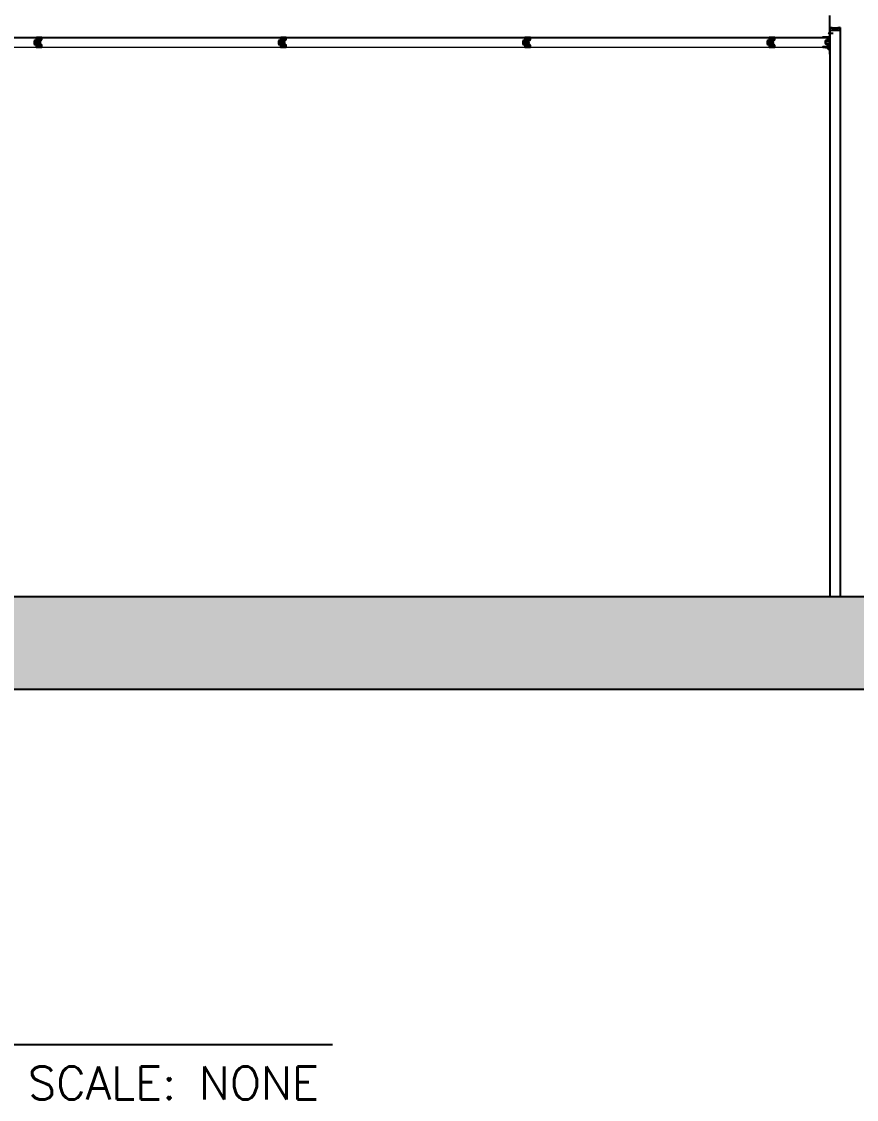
# Model space of a CAD drawing. Header units: millimetres. Extents: x 761574 to 813627, y -447408 to -384263.
# Drawn here: x 809126.6 to 809305.2, y -385409.7 to -385179.2 of the extents above; entities that cross this region are included whole.
import ezdxf
from ezdxf.enums import TextEntityAlignment as Align

# ---------------------------------------------------------------- set-up
doc = ezdxf.new("R2010")
doc.units = ezdxf.units.MM
doc.header["$LTSCALE"] = 500
doc.linetypes.add('CENTER', pattern=[2, 1.25, -0.25, 0.25, -0.25])
doc.layers.add('(크린)벽체 50T PANNEL', color=4, linetype='Continuous', lineweight=20)
for name, color, linetype in [('1', 1, 'CENTER'), ('3', 3, 'Continuous'), ('CAP', 3, 'Continuous'), ('CAUL', 7, 'Continuous'), ('FORM', 7, 'Continuous'), ('ik_Line', 30, 'Continuous'), ('PANEL', 7, 'Continuous'), ('크린판넬', 4, 'Continuous')]:
    doc.layers.add(name, color=color, linetype=linetype)
doc.styles.add('SIM', font='simplex')

# ---------------------------------------------------------------- blocks, each defined once
blk = doc.blocks.new('*X11')
at = {"color": 0}
for p, q in [((626.6, 241.2), (627.1, 241.7)), ((631.3, 236.7), (626.6, 241.4)), ((626.6, 239.5), (628.2, 241)), ((626.6, 237.7), (629.6, 240.7)), ((626.6, 235.9), (631.3, 240.6)), ((629.6, 236.6), (626.6, 239.6)), ((628.1, 236.3), (626.6, 237.8)), ((627.1, 235.6), (626.6, 236)), ((629, 236.5), (633.9, 241.4)), ((633.9, 235.9), (629, 240.8)), ((634.6, 236.9), (630.9, 240.6)), ((630.9, 236.7), (634.6, 240.4)), ((634.6, 238.7), (632.5, 240.8)), ((632.5, 236.5), (634.6, 238.6)), ((634.6, 240.4), (633.7, 241.3)), ((633.7, 236), (634.6, 236.9)), ((634.4, 242), (634.6, 242.2)), ((634.6, 235.1), (634.5, 235.3)), ((634.6, 242.2), (634.6, 242.2)), ((634.6, 235.1), (634.6, 235.1))]:
    blk.add_line(p, q, dxfattribs=at)

msp = doc.modelspace()

# ---------------------------------------------------------------- hatches: boundary and pattern name
h = msp.add_hatch(color=254)
edge = h.paths.add_edge_path()
edge.add_line((809130.43, -385182.63), (809130.34, -385182.63))
edge.add_line((809130.34, -385182.63), (809130.34, -385182.77))
edge.add_line((809130.34, -385182.77), (809130.3, -385182.77))
edge.add_line((809130.3, -385182.77), (809130.28, -385182.77))
edge.add_line((809130.28, -385182.77), (809130.28, -385182.71))
edge.add_line((809130.28, -385182.71), (809130.28, -385182.63))
edge.add_line((809130.28, -385182.63), (809130.13, -385182.63))
edge.add_arc((809130.39, -385182.91), 0.381, 48.3618, 131.6382, ccw=False)
edge.add_line((809130.64, -385182.63), (809130.49, -385182.63))
edge.add_line((809130.49, -385182.63), (809130.49, -385182.71))
edge.add_line((809130.49, -385182.71), (809130.49, -385182.77))
edge.add_line((809130.49, -385182.77), (809130.47, -385182.77))
edge.add_line((809130.47, -385182.77), (809130.43, -385182.77))
edge.add_line((809130.43, -385182.77), (809130.43, -385182.63))
h = msp.add_hatch(color=254)
edge = h.paths.add_edge_path()
edge.add_line((809182.66, -385182.63), (809182.58, -385182.63))
edge.add_line((809182.58, -385182.63), (809182.58, -385182.77))
edge.add_line((809182.58, -385182.77), (809182.54, -385182.77))
edge.add_line((809182.54, -385182.77), (809182.52, -385182.77))
edge.add_line((809182.52, -385182.77), (809182.52, -385182.71))
edge.add_line((809182.52, -385182.71), (809182.52, -385182.63))
edge.add_line((809182.52, -385182.63), (809182.37, -385182.63))
edge.add_arc((809182.63, -385182.91), 0.381, 48.3618, 131.6382, ccw=False)
edge.add_line((809182.88, -385182.63), (809182.73, -385182.63))
edge.add_line((809182.73, -385182.63), (809182.73, -385182.71))
edge.add_line((809182.73, -385182.71), (809182.73, -385182.77))
edge.add_line((809182.73, -385182.77), (809182.71, -385182.77))
edge.add_line((809182.71, -385182.77), (809182.66, -385182.77))
edge.add_line((809182.66, -385182.77), (809182.66, -385182.63))
h = msp.add_hatch(color=254)
edge = h.paths.add_edge_path()
edge.add_line((809234.9, -385182.63), (809234.82, -385182.63))
edge.add_line((809234.82, -385182.63), (809234.82, -385182.77))
edge.add_line((809234.82, -385182.77), (809234.78, -385182.77))
edge.add_line((809234.78, -385182.77), (809234.76, -385182.77))
edge.add_line((809234.76, -385182.77), (809234.76, -385182.71))
edge.add_line((809234.76, -385182.71), (809234.76, -385182.63))
edge.add_line((809234.76, -385182.63), (809234.61, -385182.63))
edge.add_arc((809234.87, -385182.91), 0.381, 48.3618, 131.6382, ccw=False)
edge.add_line((809235.12, -385182.63), (809234.97, -385182.63))
edge.add_line((809234.97, -385182.63), (809234.97, -385182.71))
edge.add_line((809234.97, -385182.71), (809234.97, -385182.77))
edge.add_line((809234.97, -385182.77), (809234.95, -385182.77))
edge.add_line((809234.95, -385182.77), (809234.9, -385182.77))
edge.add_line((809234.9, -385182.77), (809234.9, -385182.63))
h = msp.add_hatch(color=254)
edge = h.paths.add_edge_path()
edge.add_line((809287.14, -385182.63), (809287.06, -385182.63))
edge.add_line((809287.06, -385182.63), (809287.06, -385182.77))
edge.add_line((809287.06, -385182.77), (809287.02, -385182.77))
edge.add_line((809287.02, -385182.77), (809287, -385182.77))
edge.add_line((809287, -385182.77), (809287, -385182.71))
edge.add_line((809287, -385182.71), (809287, -385182.63))
edge.add_line((809287, -385182.63), (809286.85, -385182.63))
edge.add_arc((809287.11, -385182.91), 0.381, 48.3618, 131.6382, ccw=False)
edge.add_line((809287.36, -385182.63), (809287.21, -385182.63))
edge.add_line((809287.21, -385182.63), (809287.21, -385182.71))
edge.add_line((809287.21, -385182.71), (809287.21, -385182.77))
edge.add_line((809287.21, -385182.77), (809287.19, -385182.77))
edge.add_line((809287.19, -385182.77), (809287.14, -385182.77))
edge.add_line((809287.14, -385182.77), (809287.14, -385182.63))
h = msp.add_hatch(color=253)
h.paths.add_polyline_path([(809298.91, -385182.6), (809298.91, -385183.31), (809298.53, -385183.31), (809298.53, -385183.96), (809298.91, -385183.96), (809298.91, -385184.67), (809299.23, -385184.67), (809299.23, -385183.91), (809298.58, -385183.91), (809298.58, -385183.36), (809299.23, -385183.36), (809299.23, -385182.6)])
h.paths.add_polyline_path([(809298.96, -385182.65), (809299.18, -385182.65), (809299.18, -385183.31), (809298.96, -385183.31)], flags=16)
h.paths.add_polyline_path([(809298.96, -385183.96), (809299.18, -385183.96), (809299.18, -385184.62), (809298.96, -385184.62)], flags=16)
at = {"layer": 'ik_Line'}
h = msp.add_hatch(dxfattribs=at)
h.set_pattern_fill('AR-CONC', color=8, scale=2.56, style=0)
h.set_pattern_definition([(50, (-2189542.116, 961534.237), (18.361860675, -1.606454656), [1.92, -21.12]), (355, (-2189542.116, 961534.237), (-3.55203414, 19.25611862), [1.536, -16.896]), (100.4514, (-2189540.586, 961534.103), (14.80984017, 17.64965228), [1.63174886, -17.94923807]), (46.1842, (-2189542.116, 961539.357), (27.32137084, -4.23728677), [2.88, -31.68]), (96.6356, (-2189539.84, 961539.004), (23.92736526, 24.9374175), [2.44762337, -26.9238528]), (351.1842, (-2189542.116, 961539.357), (23.9273458, 24.93743618), [2.304, -25.344]), (21, (-2189539.556, 961538.077), (15.280820534, -10.3070436), [1.92, -21.12]), (326, (-2189539.556, 961538.077), (6.2288725, 18.56384115), [1.536, -16.896]), (71.4514, (-2189538.282, 961537.218), (21.50969929, 8.25678072), [1.63174886, -17.94923807]), (37.5, (-2189542.116, 961534.237), (0.311292296, 8.522082658), [0, -16.6912, 0, -17.152, 0, -16.96]), (7.5, (-2189542.116, 961534.237), (6.734580159, 10.096939824), [0, -9.7792, 0, -16.3072, 0, -6.464]), (327.5, (-2189547.8246, 961534.237), (13.665854366, -0.577404716), [0, -6.4, 0, -19.968, 0, -26.496]), (317.5, (-2189550.385, 961534.237), (14.929565935, 2.562687548), [0, -8.32, 0, -13.2608, 0, -18.816])])
h.paths.add_polyline_path([(807476.17, -385302.17), (810643.84, -385302.17), (810643.84, -385321.98), (807476.17, -385321.98)])

# ---------------------------------------------------------------- linework, layer by layer
at = {"layer": '(크린)벽체 50T PANNEL', "ltscale": 0.1}
for p, q in [((809299.51, -385180.5), (809301.68, -385180.5)), ((809301.68, -385181.15), (809299.51, -385181.15)), ((808634.09, -385184.69), (809299.51, -385184.69))]:
    msp.add_line(p, q, dxfattribs=at)
at = {"color": 6, "linetype": 'Continuous'}
msp.add_line((809299.51, -385182.63), (809299.51, -385177.96), dxfattribs=at)
at = {"color": 4}
for p, q in [((809129.47, -385183.26), (809129.36, -385183.37)), ((809129.36, -385183.37), (809129.36, -385183.64)), ((809129.91, -385183.96), (809129.36, -385183.41)), ((809129.91, -385184.11), (809129.36, -385183.56)), ((809129.91, -385183.81), (809129.42, -385183.31)), ((809129.66, -385183.26), (809129.47, -385183.26)), ((809129.91, -385183.65), (809129.52, -385183.26)), ((809129.77, -385183.15), (809129.66, -385183.26)), ((809129.91, -385183.51), (809129.66, -385183.26)), ((809129.91, -385183.36), (809129.74, -385183.18)), ((809129.77, -385182.72), (809129.77, -385183.15)), ((809130.19, -385183.18), (809129.77, -385182.76)), ((809130.08, -385183.22), (809129.77, -385182.91)), ((809129.94, -385183.23), (809129.77, -385183.06)), ((809130.21, -385182.67), (809129.81, -385182.67)), ((809130.25, -385183.1), (809129.83, -385182.67)), ((809129.91, -385183.64), (809129.91, -385183.27)), ((809129.96, -385183.22), (809130.13, -385183.22)), ((809130.25, -385182.95), (809129.98, -385182.67)), ((809130.22, -385183.25), (809130.11, -385183.35)), ((809130.11, -385183.35), (809130.11, -385183.63)), ((809130.66, -385183.94), (809130.11, -385183.39)), ((809130.66, -385184.09), (809130.11, -385183.54)), ((809130.25, -385182.8), (809130.13, -385182.67)), ((809130.13, -385183.22), (809130.25, -385183.14)), ((809130.66, -385183.79), (809130.17, -385183.3)), ((809130.41, -385183.25), (809130.22, -385183.25)), ((809130.25, -385183.14), (809130.25, -385182.72)), ((809130.66, -385183.64), (809130.27, -385183.25)), ((809130.52, -385183.14), (809130.41, -385183.25)), ((809130.66, -385183.5), (809130.41, -385183.24)), ((809130.66, -385183.35), (809130.49, -385183.17)), ((809130.52, -385182.7), (809130.52, -385183.14)), ((809130.94, -385183.17), (809130.52, -385182.75)), ((809130.83, -385183.21), (809130.52, -385182.9)), ((809130.69, -385183.22), (809130.52, -385183.05)), ((809130.96, -385182.66), (809130.56, -385182.66)), ((809131, -385183.09), (809130.58, -385182.66)), ((809130.66, -385183.63), (809130.66, -385183.25)), ((809130.71, -385183.21), (809130.88, -385183.21)), ((809131, -385182.94), (809130.73, -385182.66)), ((809131, -385182.79), (809130.88, -385182.66)), ((809130.88, -385183.21), (809131, -385183.13)), ((809131, -385183.13), (809131, -385182.7)), ((809181.71, -385183.26), (809181.6, -385183.37)), ((809181.6, -385183.37), (809181.6, -385183.64)), ((809182.15, -385183.96), (809181.6, -385183.41)), ((809182.15, -385184.11), (809181.6, -385183.56)), ((809182.15, -385183.81), (809181.66, -385183.31)), ((809181.9, -385183.26), (809181.71, -385183.26)), ((809182.15, -385183.65), (809181.76, -385183.26)), ((809182.01, -385183.15), (809181.9, -385183.26)), ((809182.15, -385183.51), (809181.9, -385183.26)), ((809182.15, -385183.36), (809181.98, -385183.18)), ((809182.01, -385182.72), (809182.01, -385183.15)), ((809182.43, -385183.18), (809182.01, -385182.76)), ((809182.32, -385183.22), (809182.01, -385182.91)), ((809182.18, -385183.23), (809182.01, -385183.06)), ((809182.45, -385182.67), (809182.05, -385182.67)), ((809182.49, -385183.1), (809182.07, -385182.67)), ((809182.15, -385183.64), (809182.15, -385183.27)), ((809182.2, -385183.22), (809182.37, -385183.22)), ((809182.49, -385182.95), (809182.22, -385182.67)), ((809182.46, -385183.25), (809182.35, -385183.35)), ((809182.35, -385183.35), (809182.35, -385183.63)), ((809182.9, -385183.94), (809182.35, -385183.39)), ((809182.9, -385184.09), (809182.35, -385183.54)), ((809182.49, -385182.8), (809182.37, -385182.67)), ((809182.37, -385183.22), (809182.49, -385183.14)), ((809182.9, -385183.79), (809182.41, -385183.3)), ((809182.65, -385183.25), (809182.46, -385183.25)), ((809182.49, -385183.14), (809182.49, -385182.72)), ((809182.9, -385183.64), (809182.51, -385183.25)), ((809182.76, -385183.14), (809182.65, -385183.25)), ((809182.9, -385183.5), (809182.65, -385183.24)), ((809182.9, -385183.35), (809182.73, -385183.17)), ((809182.76, -385182.7), (809182.76, -385183.14)), ((809183.18, -385183.17), (809182.76, -385182.75)), ((809183.07, -385183.21), (809182.76, -385182.9)), ((809182.93, -385183.22), (809182.76, -385183.05)), ((809183.2, -385182.66), (809182.8, -385182.66)), ((809183.24, -385183.09), (809182.82, -385182.66)), ((809182.9, -385183.63), (809182.9, -385183.25)), ((809182.95, -385183.21), (809183.12, -385183.21)), ((809183.24, -385182.94), (809182.97, -385182.66)), ((809183.24, -385182.79), (809183.12, -385182.66)), ((809183.12, -385183.21), (809183.24, -385183.13)), ((809183.24, -385183.13), (809183.24, -385182.7)), ((809233.95, -385183.26), (809233.84, -385183.37)), ((809233.84, -385183.37), (809233.84, -385183.64)), ((809234.39, -385183.96), (809233.84, -385183.41)), ((809234.39, -385184.11), (809233.84, -385183.56)), ((809234.39, -385183.81), (809233.9, -385183.31)), ((809234.14, -385183.26), (809233.95, -385183.26)), ((809234.39, -385183.65), (809234, -385183.26)), ((809234.25, -385183.15), (809234.14, -385183.26)), ((809234.39, -385183.51), (809234.14, -385183.26)), ((809234.39, -385183.36), (809234.22, -385183.18)), ((809234.25, -385182.72), (809234.25, -385183.15)), ((809234.67, -385183.18), (809234.25, -385182.76)), ((809234.56, -385183.22), (809234.25, -385182.91)), ((809234.42, -385183.23), (809234.25, -385183.06)), ((809234.69, -385182.67), (809234.29, -385182.67)), ((809234.73, -385183.1), (809234.31, -385182.67)), ((809234.39, -385183.64), (809234.39, -385183.27)), ((809234.44, -385183.22), (809234.61, -385183.22)), ((809234.73, -385182.95), (809234.46, -385182.67)), ((809234.7, -385183.25), (809234.59, -385183.35)), ((809234.59, -385183.35), (809234.59, -385183.63)), ((809235.14, -385183.94), (809234.59, -385183.39)), ((809235.14, -385184.09), (809234.59, -385183.54)), ((809234.73, -385182.8), (809234.61, -385182.67)), ((809234.61, -385183.22), (809234.73, -385183.14)), ((809235.14, -385183.79), (809234.65, -385183.3)), ((809234.89, -385183.25), (809234.7, -385183.25)), ((809234.73, -385183.14), (809234.73, -385182.72)), ((809235.14, -385183.64), (809234.75, -385183.25)), ((809235, -385183.14), (809234.89, -385183.25)), ((809235.14, -385183.5), (809234.89, -385183.24)), ((809235.14, -385183.35), (809234.97, -385183.17)), ((809235, -385182.7), (809235, -385183.14)), ((809235.42, -385183.17), (809235, -385182.75)), ((809235.31, -385183.21), (809235, -385182.9)), ((809235.17, -385183.22), (809235, -385183.05)), ((809235.44, -385182.66), (809235.04, -385182.66)), ((809235.48, -385183.09), (809235.06, -385182.66)), ((809235.14, -385183.63), (809235.14, -385183.25)), ((809235.19, -385183.21), (809235.36, -385183.21)), ((809235.48, -385182.94), (809235.21, -385182.66)), ((809235.48, -385182.79), (809235.36, -385182.66)), ((809235.36, -385183.21), (809235.48, -385183.13)), ((809235.48, -385183.13), (809235.48, -385182.7)), ((809286.19, -385183.26), (809286.08, -385183.37)), ((809286.08, -385183.37), (809286.08, -385183.64)), ((809286.63, -385183.96), (809286.08, -385183.41)), ((809286.63, -385184.11), (809286.08, -385183.56)), ((809286.63, -385183.81), (809286.14, -385183.31)), ((809286.38, -385183.26), (809286.19, -385183.26)), ((809286.63, -385183.65), (809286.24, -385183.26)), ((809286.49, -385183.15), (809286.38, -385183.26)), ((809286.63, -385183.51), (809286.38, -385183.26)), ((809286.63, -385183.36), (809286.46, -385183.18)), ((809286.49, -385182.72), (809286.49, -385183.15)), ((809286.91, -385183.18), (809286.49, -385182.76)), ((809286.8, -385183.22), (809286.49, -385182.91)), ((809286.66, -385183.23), (809286.49, -385183.06)), ((809286.93, -385182.67), (809286.53, -385182.67)), ((809286.97, -385183.1), (809286.55, -385182.67)), ((809286.63, -385183.64), (809286.63, -385183.27)), ((809286.68, -385183.22), (809286.85, -385183.22)), ((809286.97, -385182.95), (809286.7, -385182.67)), ((809286.94, -385183.25), (809286.83, -385183.35)), ((809286.83, -385183.35), (809286.83, -385183.63)), ((809287.38, -385183.94), (809286.83, -385183.39)), ((809287.38, -385184.09), (809286.83, -385183.54)), ((809286.97, -385182.8), (809286.85, -385182.67)), ((809286.85, -385183.22), (809286.97, -385183.14)), ((809287.38, -385183.79), (809286.89, -385183.3)), ((809287.13, -385183.25), (809286.94, -385183.25)), ((809286.97, -385183.14), (809286.97, -385182.72)), ((809287.38, -385183.64), (809286.99, -385183.25)), ((809287.24, -385183.14), (809287.13, -385183.25)), ((809287.38, -385183.5), (809287.13, -385183.24)), ((809287.38, -385183.35), (809287.21, -385183.17)), ((809287.24, -385182.7), (809287.24, -385183.14)), ((809287.66, -385183.17), (809287.24, -385182.75)), ((809287.55, -385183.21), (809287.24, -385182.9)), ((809287.4, -385183.22), (809287.24, -385183.05)), ((809287.68, -385182.66), (809287.28, -385182.66)), ((809287.72, -385183.09), (809287.3, -385182.66)), ((809287.38, -385183.63), (809287.38, -385183.25)), ((809287.43, -385183.21), (809287.59, -385183.21)), ((809287.72, -385182.94), (809287.45, -385182.66)), ((809287.59, -385183.21), (809287.72, -385183.13)), ((809287.72, -385182.79), (809287.6, -385182.66)), ((809287.72, -385183.13), (809287.72, -385182.7)), ((809129.36, -385183.76), (809129.36, -385184.03)), ((809129.65, -385184.14), (809129.36, -385183.85)), ((809129.5, -385184.14), (809129.36, -385184)), ((809129.36, -385184.03), (809129.47, -385184.14)), ((809130.25, -385184.59), (809129.39, -385183.73)), ((809129.47, -385184.14), (809129.66, -385184.14)), ((809129.66, -385184.14), (809129.77, -385184.25)), ((809129.77, -385184.25), (809129.77, -385184.68)), ((809130.23, -385184.72), (809129.77, -385184.26)), ((809130.09, -385184.73), (809129.77, -385184.41)), ((809129.94, -385184.73), (809129.77, -385184.56)), ((809129.81, -385184.73), (809130.21, -385184.73)), ((809129.91, -385184.13), (809129.91, -385183.76)), ((809130.13, -385184.18), (809129.96, -385184.18)), ((809130.25, -385184.44), (809129.98, -385184.18)), ((809130.11, -385183.75), (809130.11, -385184.02)), ((809130.4, -385184.13), (809130.11, -385183.84)), ((809130.25, -385184.13), (809130.11, -385183.99)), ((809130.11, -385184.02), (809130.22, -385184.13)), ((809130.25, -385184.26), (809130.13, -385184.18)), ((809131, -385184.58), (809130.14, -385183.72)), ((809130.25, -385184.29), (809130.15, -385184.19)), ((809130.22, -385184.13), (809130.41, -385184.13)), ((809130.25, -385184.68), (809130.25, -385184.26)), ((809130.41, -385184.13), (809130.52, -385184.23)), ((809130.52, -385184.23), (809130.52, -385184.67)), ((809130.98, -385184.71), (809130.52, -385184.24)), ((809130.84, -385184.71), (809130.52, -385184.39)), ((809130.69, -385184.71), (809130.52, -385184.54)), ((809130.56, -385184.71), (809130.96, -385184.71)), ((809130.66, -385184.12), (809130.66, -385183.75)), ((809130.88, -385184.16), (809130.71, -385184.16)), ((809131, -385184.43), (809130.73, -385184.16)), ((809131, -385184.25), (809130.88, -385184.16)), ((809131, -385184.28), (809130.9, -385184.18)), ((809131, -385184.67), (809131, -385184.25)), ((809181.6, -385183.76), (809181.6, -385184.03)), ((809181.89, -385184.14), (809181.6, -385183.85)), ((809181.74, -385184.14), (809181.6, -385184)), ((809181.6, -385184.03), (809181.71, -385184.14)), ((809182.49, -385184.59), (809181.63, -385183.73)), ((809181.71, -385184.14), (809181.9, -385184.14)), ((809181.9, -385184.14), (809182.01, -385184.25)), ((809182.01, -385184.25), (809182.01, -385184.68)), ((809182.47, -385184.72), (809182.01, -385184.26)), ((809182.33, -385184.73), (809182.01, -385184.41)), ((809182.18, -385184.73), (809182.01, -385184.56)), ((809182.05, -385184.73), (809182.45, -385184.73)), ((809182.15, -385184.13), (809182.15, -385183.76)), ((809182.37, -385184.18), (809182.2, -385184.18)), ((809182.49, -385184.44), (809182.22, -385184.18)), ((809182.35, -385183.75), (809182.35, -385184.02)), ((809182.64, -385184.13), (809182.35, -385183.84)), ((809182.49, -385184.13), (809182.35, -385183.99)), ((809182.35, -385184.02), (809182.46, -385184.13)), ((809182.49, -385184.26), (809182.37, -385184.18)), ((809183.24, -385184.58), (809182.38, -385183.72)), ((809182.49, -385184.29), (809182.39, -385184.19)), ((809182.46, -385184.13), (809182.65, -385184.13)), ((809182.49, -385184.68), (809182.49, -385184.26)), ((809182.65, -385184.13), (809182.76, -385184.23)), ((809182.76, -385184.23), (809182.76, -385184.67)), ((809183.22, -385184.71), (809182.76, -385184.24)), ((809183.08, -385184.71), (809182.76, -385184.39)), ((809182.93, -385184.71), (809182.76, -385184.54)), ((809182.8, -385184.71), (809183.2, -385184.71)), ((809182.9, -385184.12), (809182.9, -385183.75)), ((809183.12, -385184.16), (809182.95, -385184.16)), ((809183.24, -385184.43), (809182.97, -385184.16)), ((809183.24, -385184.25), (809183.12, -385184.16)), ((809183.24, -385184.28), (809183.14, -385184.18)), ((809183.24, -385184.67), (809183.24, -385184.25)), ((809233.84, -385183.76), (809233.84, -385184.03)), ((809234.13, -385184.14), (809233.84, -385183.85)), ((809233.98, -385184.14), (809233.84, -385184)), ((809233.84, -385184.03), (809233.95, -385184.14)), ((809234.73, -385184.59), (809233.87, -385183.73)), ((809233.95, -385184.14), (809234.14, -385184.14)), ((809234.14, -385184.14), (809234.25, -385184.25)), ((809234.25, -385184.25), (809234.25, -385184.68)), ((809234.71, -385184.72), (809234.25, -385184.26)), ((809234.57, -385184.73), (809234.25, -385184.41)), ((809234.42, -385184.73), (809234.25, -385184.56)), ((809234.29, -385184.73), (809234.69, -385184.73)), ((809234.39, -385184.13), (809234.39, -385183.76)), ((809234.61, -385184.18), (809234.44, -385184.18)), ((809234.73, -385184.44), (809234.46, -385184.18)), ((809234.59, -385183.75), (809234.59, -385184.02)), ((809234.88, -385184.13), (809234.59, -385183.84)), ((809234.73, -385184.13), (809234.59, -385183.99)), ((809234.59, -385184.02), (809234.7, -385184.13)), ((809234.73, -385184.26), (809234.61, -385184.18)), ((809235.48, -385184.58), (809234.62, -385183.72)), ((809234.73, -385184.29), (809234.63, -385184.19)), ((809234.7, -385184.13), (809234.89, -385184.13)), ((809234.73, -385184.68), (809234.73, -385184.26)), ((809234.89, -385184.13), (809235, -385184.23)), ((809235, -385184.23), (809235, -385184.67)), ((809235.46, -385184.71), (809235, -385184.24)), ((809235.32, -385184.71), (809235, -385184.39)), ((809235.17, -385184.71), (809235, -385184.54)), ((809235.04, -385184.71), (809235.44, -385184.71)), ((809235.14, -385184.12), (809235.14, -385183.75)), ((809235.36, -385184.16), (809235.19, -385184.16)), ((809235.48, -385184.43), (809235.21, -385184.16)), ((809235.48, -385184.25), (809235.36, -385184.16)), ((809235.48, -385184.28), (809235.38, -385184.18)), ((809235.48, -385184.67), (809235.48, -385184.25)), ((809286.08, -385183.76), (809286.08, -385184.03)), ((809286.37, -385184.14), (809286.08, -385183.85)), ((809286.22, -385184.14), (809286.08, -385184)), ((809286.08, -385184.03), (809286.19, -385184.14)), ((809286.97, -385184.59), (809286.11, -385183.73)), ((809286.19, -385184.14), (809286.38, -385184.14)), ((809286.38, -385184.14), (809286.49, -385184.25)), ((809286.49, -385184.25), (809286.49, -385184.68)), ((809286.95, -385184.72), (809286.49, -385184.26)), ((809286.81, -385184.73), (809286.49, -385184.41)), ((809286.66, -385184.73), (809286.49, -385184.56)), ((809286.53, -385184.73), (809286.93, -385184.73)), ((809286.63, -385184.13), (809286.63, -385183.76)), ((809286.85, -385184.18), (809286.68, -385184.18)), ((809286.97, -385184.44), (809286.7, -385184.18)), ((809286.83, -385183.75), (809286.83, -385184.02)), ((809287.12, -385184.13), (809286.83, -385183.84)), ((809286.97, -385184.13), (809286.83, -385183.99)), ((809286.83, -385184.02), (809286.94, -385184.13)), ((809286.97, -385184.26), (809286.85, -385184.18)), ((809287.72, -385184.58), (809286.86, -385183.72)), ((809286.97, -385184.29), (809286.87, -385184.19)), ((809286.94, -385184.13), (809287.13, -385184.13)), ((809286.97, -385184.68), (809286.97, -385184.26)), ((809287.13, -385184.13), (809287.24, -385184.23)), ((809287.24, -385184.23), (809287.24, -385184.67)), ((809287.7, -385184.71), (809287.24, -385184.24)), ((809287.56, -385184.71), (809287.24, -385184.39)), ((809287.41, -385184.71), (809287.24, -385184.54)), ((809287.28, -385184.71), (809287.68, -385184.71)), ((809287.38, -385184.12), (809287.38, -385183.75)), ((809287.59, -385184.16), (809287.43, -385184.16)), ((809287.72, -385184.43), (809287.45, -385184.16)), ((809287.72, -385184.25), (809287.59, -385184.16)), ((809287.72, -385184.28), (809287.62, -385184.18)), ((809287.72, -385184.67), (809287.72, -385184.25))]:
    msp.add_line(p, q, dxfattribs=at)
at = {"color": 2}
for p, q in [((807593.96, -385302.17), (809752.54, -385302.17)), ((807476.17, -385321.98), (810643.84, -385321.98))]:
    msp.add_line(p, q, dxfattribs=at)
for points in [[(809300.05, -385180.77), (809300.05, -385181.1, -0.414214), (809300.03, -385181.11), (809299.58, -385181.11, -0.414214), (809299.56, -385181.1), (809299.56, -385180.56, -0.414214), (809299.58, -385180.55), (809299.98, -385180.55), (809300.05, -385180.65)], [(809300.11, -385181.11, -0.414214), (809300.09, -385181.1), (809300.09, -385180.87, -0.414214), (809300.11, -385180.86), (809301.09, -385180.86, -0.414214), (809301.1, -385180.87), (809301.1, -385181.1, -0.414214), (809301.09, -385181.11)], [(809301.16, -385181.11, -0.414214), (809301.15, -385181.1), (809301.15, -385180.77), (809301.15, -385180.65), (809301.22, -385180.55), (809301.62, -385180.55, -0.414214), (809301.63, -385180.56), (809301.63, -385181.1, -0.414214), (809301.62, -385181.11)]]:
    msp.add_lwpolyline(points, format="xyb", close=True, dxfattribs=at)
at = {"color": 4}
for centre, radius, start, end in [((809129.39, -385183.64), 0.0212, 180, 250.5288), ((809129.36, -385183.7), 0.0423, 289.4712, 70.5288), ((809129.81, -385182.72), 0.0423, 90, 180), ((809129.91, -385183.7), 0.0423, 109.4712, 250.5288), ((809129.89, -385183.64), 0.0212, 289.4712, 0), ((809129.96, -385183.27), 0.0423, 90, 180), ((809130.14, -385183.63), 0.0212, 180, 250.5288), ((809130.11, -385183.69), 0.0423, 289.4712, 70.5288), ((809130.21, -385182.72), 0.0423, 0, 90), ((809130.56, -385182.7), 0.0423, 90, 180), ((809130.66, -385183.69), 0.0423, 109.4712, 250.5288), ((809130.64, -385183.63), 0.0212, 289.4712, 0), ((809130.71, -385183.25), 0.0423, 90, 180), ((809130.96, -385182.7), 0.0423, 0, 90), ((809181.63, -385183.64), 0.0212, 180, 250.5288), ((809181.6, -385183.7), 0.0423, 289.4712, 70.5288), ((809182.05, -385182.72), 0.0423, 90, 180), ((809182.15, -385183.7), 0.0423, 109.4712, 250.5288), ((809182.13, -385183.64), 0.0212, 289.4712, 0), ((809182.2, -385183.27), 0.0423, 90, 180), ((809182.38, -385183.63), 0.0212, 180, 250.5288), ((809182.35, -385183.69), 0.0423, 289.4712, 70.5288), ((809182.45, -385182.72), 0.0423, 0, 90), ((809182.8, -385182.7), 0.0423, 90, 180), ((809182.9, -385183.69), 0.0423, 109.4712, 250.5288), ((809182.88, -385183.63), 0.0212, 289.4712, 0), ((809182.95, -385183.25), 0.0423, 90, 180), ((809183.2, -385182.7), 0.0423, 0, 90), ((809233.86, -385183.64), 0.0212, 180, 250.5288), ((809233.84, -385183.7), 0.0423, 289.4712, 70.5288), ((809234.29, -385182.72), 0.0423, 90, 180), ((809234.39, -385183.7), 0.0423, 109.4712, 250.5288), ((809234.37, -385183.64), 0.0212, 289.4712, 0), ((809234.44, -385183.27), 0.0423, 90, 180), ((809234.61, -385183.63), 0.0212, 180, 250.5288), ((809234.59, -385183.69), 0.0423, 289.4712, 70.5288), ((809234.69, -385182.72), 0.0423, 0, 90), ((809235.04, -385182.7), 0.0423, 90, 180), ((809235.14, -385183.69), 0.0423, 109.4712, 250.5288), ((809235.12, -385183.63), 0.0212, 289.4712, 0), ((809235.19, -385183.25), 0.0423, 90, 180), ((809235.44, -385182.7), 0.0423, 0, 90), ((809286.1, -385183.64), 0.0212, 180, 250.5288), ((809286.08, -385183.7), 0.0423, 289.4712, 70.5288), ((809286.53, -385182.72), 0.0423, 90, 180), ((809286.63, -385183.7), 0.0423, 109.4712, 250.5288), ((809286.61, -385183.64), 0.0212, 289.4712, 0), ((809286.68, -385183.27), 0.0423, 90, 180), ((809286.85, -385183.63), 0.0212, 180, 250.5288), ((809286.83, -385183.69), 0.0423, 289.4712, 70.5288), ((809286.93, -385182.72), 0.0423, 0, 90), ((809287.28, -385182.7), 0.0423, 90, 180), ((809287.38, -385183.69), 0.0423, 109.4712, 250.5288), ((809287.36, -385183.63), 0.0212, 289.4712, 0), ((809287.43, -385183.25), 0.0423, 90, 180), ((809287.68, -385182.7), 0.0423, 0, 90), ((809129.39, -385183.76), 0.0212, 109.4712, 180), ((809129.81, -385184.68), 0.0423, 180, 270), ((809129.89, -385183.76), 0.0212, 0, 70.5288), ((809129.96, -385184.13), 0.0423, 180, 270), ((809130.14, -385183.75), 0.0212, 109.4712, 180), ((809130.21, -385184.68), 0.0423, 270, 0), ((809130.56, -385184.67), 0.0423, 180, 270), ((809130.64, -385183.75), 0.0212, 0, 70.5288), ((809130.71, -385184.12), 0.0423, 180, 270), ((809130.96, -385184.67), 0.0423, 270, 0), ((809181.63, -385183.76), 0.0212, 109.4712, 180), ((809182.05, -385184.68), 0.0423, 180, 270), ((809182.13, -385183.76), 0.0212, 0, 70.5288), ((809182.2, -385184.13), 0.0423, 180, 270), ((809182.38, -385183.75), 0.0212, 109.4712, 180), ((809182.45, -385184.68), 0.0423, 270, 0), ((809182.8, -385184.67), 0.0423, 180, 270), ((809182.88, -385183.75), 0.0212, 0, 70.5288), ((809182.95, -385184.12), 0.0423, 180, 270), ((809183.2, -385184.67), 0.0423, 270, 0), ((809233.86, -385183.76), 0.0212, 109.4712, 180), ((809234.29, -385184.68), 0.0423, 180, 270), ((809234.37, -385183.76), 0.0212, 0, 70.5288), ((809234.44, -385184.13), 0.0423, 180, 270), ((809234.61, -385183.75), 0.0212, 109.4712, 180), ((809234.69, -385184.68), 0.0423, 270, 0), ((809235.04, -385184.67), 0.0423, 180, 270), ((809235.12, -385183.75), 0.0212, 0, 70.5288), ((809235.19, -385184.12), 0.0423, 180, 270), ((809235.44, -385184.67), 0.0423, 270, 0), ((809286.1, -385183.76), 0.0212, 109.4712, 180), ((809286.53, -385184.68), 0.0423, 180, 270), ((809286.61, -385183.76), 0.0212, 0, 70.5288), ((809286.68, -385184.13), 0.0423, 180, 270), ((809286.85, -385183.75), 0.0212, 109.4712, 180), ((809286.93, -385184.68), 0.0423, 270, 0), ((809287.28, -385184.67), 0.0423, 180, 270), ((809287.36, -385183.75), 0.0212, 0, 70.5288), ((809287.43, -385184.12), 0.0423, 180, 270), ((809287.68, -385184.67), 0.0423, 270, 0)]:
    msp.add_arc(centre, radius, start, end, dxfattribs=at)
at = {"layer": '1'}
msp.add_lwpolyline([(809301.68, -385181.11, -0.414214), (809301.64, -385181.15), (809299.55, -385181.15, -0.414214), (809299.51, -385181.11), (809299.51, -385180.55, -0.414214), (809299.55, -385180.5), (809300, -385180.5), (809300.09, -385180.64), (809300.09, -385180.77, 0.414214), (809300.14, -385180.82), (809301.06, -385180.82, 0.414214), (809301.1, -385180.77), (809301.1, -385180.64), (809301.19, -385180.5), (809301.64, -385180.5, -0.414214), (809301.68, -385180.55)], format="xyb", close=True, dxfattribs=at)
at = {"layer": '3'}
msp.add_lwpolyline([(809299.51, -385183.1), (809299.45, -385183.1), (809299.45, -385184.67), (809297.98, -385184.67, 0.414214), (809298.04, -385184.73), (809298.44, -385184.73, -0.414214), (809299.45, -385185.74), (809299.45, -385186.14, 0.414214), (809299.51, -385186.2)], format="xyb", close=True, dxfattribs=at)
at = {"layer": 'CAP', "color": 6}
for points in [[(809130.43, -385182.63), (809130.34, -385182.63), (809130.34, -385182.77), (809130.3, -385182.77), (809130.28, -385182.77), (809130.28, -385182.71), (809130.28, -385182.71), (809130.28, -385182.63), (809130.13, -385182.63, -0.380246), (809130.64, -385182.63), (809130.49, -385182.63), (809130.49, -385182.71), (809130.49, -385182.71), (809130.49, -385182.77), (809130.47, -385182.77), (809130.43, -385182.77)], [(809182.66, -385182.63), (809182.58, -385182.63), (809182.58, -385182.77), (809182.54, -385182.77), (809182.52, -385182.77), (809182.52, -385182.71), (809182.52, -385182.71), (809182.52, -385182.63), (809182.37, -385182.63, -0.380246), (809182.88, -385182.63), (809182.73, -385182.63), (809182.73, -385182.71), (809182.73, -385182.71), (809182.73, -385182.77), (809182.71, -385182.77), (809182.66, -385182.77)], [(809234.9, -385182.63), (809234.82, -385182.63), (809234.82, -385182.77), (809234.78, -385182.77), (809234.76, -385182.77), (809234.76, -385182.71), (809234.76, -385182.71), (809234.76, -385182.63), (809234.61, -385182.63, -0.380246), (809235.12, -385182.63), (809234.97, -385182.63), (809234.97, -385182.71), (809234.97, -385182.71), (809234.97, -385182.77), (809234.95, -385182.77), (809234.9, -385182.77)], [(809287.14, -385182.63), (809287.06, -385182.63), (809287.06, -385182.77), (809287.02, -385182.77), (809287, -385182.77), (809287, -385182.71), (809287, -385182.71), (809287, -385182.63), (809286.85, -385182.63, -0.380246), (809287.36, -385182.63), (809287.21, -385182.63), (809287.21, -385182.71), (809287.21, -385182.71), (809287.21, -385182.77), (809287.19, -385182.77), (809287.14, -385182.77)]]:
    msp.add_lwpolyline(points, format="xyb", close=True, dxfattribs=at)
at = {"layer": 'CAUL', "color": 7}
for points in [[(809130.49, -385184.54, -0.175616), (809130.48, -385184.56, -0.104035), (809130.46, -385184.58, -0.064585), (809130.43, -385184.59, -0.050742), (809130.38, -385184.6, -0.050742), (809130.34, -385184.59, -0.064585), (809130.31, -385184.58, -0.104035), (809130.28, -385184.56, -0.175616), (809130.28, -385184.54, -0.175616), (809130.28, -385184.52, -0.104035), (809130.31, -385184.51, -0.064585), (809130.34, -385184.49, -0.050742), (809130.38, -385184.49, -0.050742), (809130.43, -385184.49, -0.064585), (809130.46, -385184.51, -0.104035), (809130.48, -385184.52, -0.175616)], [(809182.73, -385184.54, -0.175616), (809182.72, -385184.56, -0.104035), (809182.7, -385184.58, -0.064585), (809182.67, -385184.59, -0.050742), (809182.62, -385184.6, -0.050742), (809182.58, -385184.59, -0.064585), (809182.55, -385184.58, -0.104035), (809182.52, -385184.56, -0.175616), (809182.52, -385184.54, -0.175616), (809182.52, -385184.52, -0.104035), (809182.55, -385184.51, -0.064585), (809182.58, -385184.49, -0.050742), (809182.62, -385184.49, -0.050742), (809182.67, -385184.49, -0.064585), (809182.7, -385184.51, -0.104035), (809182.72, -385184.52, -0.175616)], [(809234.97, -385184.54, -0.175616), (809234.96, -385184.56, -0.104035), (809234.94, -385184.58, -0.064585), (809234.91, -385184.59, -0.050742), (809234.86, -385184.6, -0.050742), (809234.82, -385184.59, -0.064585), (809234.79, -385184.58, -0.104035), (809234.76, -385184.56, -0.175616), (809234.76, -385184.54, -0.175616), (809234.76, -385184.52, -0.104035), (809234.79, -385184.51, -0.064585), (809234.82, -385184.49, -0.050742), (809234.86, -385184.49, -0.050742), (809234.91, -385184.49, -0.064585), (809234.94, -385184.51, -0.104035), (809234.96, -385184.52, -0.175616)], [(809287.21, -385184.54, -0.175616), (809287.2, -385184.56, -0.104035), (809287.18, -385184.58, -0.064585), (809287.15, -385184.59, -0.050742), (809287.1, -385184.6, -0.050742), (809287.06, -385184.59, -0.064585), (809287.03, -385184.58, -0.104035), (809287, -385184.56, -0.175616), (809287, -385184.54, -0.175616), (809287, -385184.52, -0.104035), (809287.03, -385184.51, -0.064585), (809287.06, -385184.49, -0.050742), (809287.1, -385184.49, -0.050742), (809287.15, -385184.49, -0.064585), (809287.18, -385184.51, -0.104035), (809287.2, -385184.52, -0.175616)]]:
    msp.add_lwpolyline(points, format="xyb", close=True, dxfattribs=at)
for points in [[(809130.28, -385184.75, -0.175616), (809130.28, -385184.73, -0.104035), (809130.31, -385184.71, -0.064585), (809130.34, -385184.7, -0.050742), (809130.38, -385184.7, -0.050742), (809130.43, -385184.7, -0.064585), (809130.46, -385184.71, -0.104035), (809130.48, -385184.73, -0.175616), (809130.49, -385184.75, -0.175616)], [(809182.52, -385184.75, -0.175616), (809182.52, -385184.73, -0.104035), (809182.55, -385184.71, -0.064585), (809182.58, -385184.7, -0.050742), (809182.62, -385184.7, -0.050742), (809182.67, -385184.7, -0.064585), (809182.7, -385184.71, -0.104035), (809182.72, -385184.73, -0.175616), (809182.73, -385184.75, -0.175616)], [(809234.76, -385184.75, -0.175616), (809234.76, -385184.73, -0.104035), (809234.79, -385184.71, -0.064585), (809234.82, -385184.7, -0.050742), (809234.86, -385184.7, -0.050742), (809234.91, -385184.7, -0.064585), (809234.94, -385184.71, -0.104035), (809234.96, -385184.73, -0.175616), (809234.97, -385184.75, -0.175616)], [(809287, -385184.75, -0.175616), (809287, -385184.73, -0.104035), (809287.03, -385184.71, -0.064585), (809287.06, -385184.7, -0.050742), (809287.1, -385184.7, -0.050742), (809287.15, -385184.7, -0.064585), (809287.18, -385184.71, -0.104035), (809287.2, -385184.73, -0.175616), (809287.21, -385184.75, -0.175616)]]:
    msp.add_lwpolyline(points, format="xyb", dxfattribs=at)
at = {"layer": 'FORM', "color": 3}
msp.add_line((808852.1, -385397.94), (809193.14, -385397.94), dxfattribs=at)
at = {"layer": 'ik_Line', "color": 3}
for p, q in [((809299.45, -385182.54), (809299.45, -385180.97)), ((809299.45, -385180.97), (809299.51, -385180.97)), ((809299.51, -385180.97), (809299.51, -385182.6)), ((809297.9, -385182.6), (809297.9, -385182.54)), ((809297.9, -385182.54), (809299.45, -385182.54)), ((809299.51, -385182.6), (809297.9, -385182.6))]:
    msp.add_line(p, q, dxfattribs=at)
at = {"layer": 'PANEL', "color": 4}
msp.add_lwpolyline([(809298.91, -385182.6), (809298.91, -385183.31), (809298.53, -385183.31), (809298.53, -385183.96), (809298.91, -385183.96), (809298.91, -385184.67), (809299.23, -385184.67), (809299.23, -385183.91), (809298.58, -385183.91), (809298.58, -385183.36), (809299.23, -385183.36), (809299.23, -385182.6)], close=True, dxfattribs=at)
at = {"layer": '크린판넬', "linetype": 'Continuous'}
for p, q in [((809299.51, -385180.5), (809299.51, -385302.17)), ((809301.68, -385180.5), (809301.68, -385302.17)), ((808634.09, -385182.63), (809299.51, -385182.63)), ((807593.96, -385302.17), (809752.54, -385302.17))]:
    msp.add_line(p, q, dxfattribs=at)
at = {"layer": '크린판넬', "color": 2}
for q in [(809299.45, -385181.69), (809299.45, -385181.82)]:
    msp.add_line((809300.18, -385181.76), q, dxfattribs=at)
msp.add_lwpolyline([(809299.45, -385181.92, -1), (809299.45, -385181.59)], format="xyb", close=True, dxfattribs=at)

# ---------------------------------------------------------------- block references
at = {"layer": 'CAUL', "color": 7, "xscale": -0.02654747575120829, "yscale": 0.02654747573538475, "zscale": 0.02654747573538476}
for p in [(809147.13, -385190.98), (809199.36, -385190.98), (809251.6, -385190.98), (809303.84, -385190.98)]:
    msp.add_blockref('*X11', p, dxfattribs=at)

# ---------------------------------------------------------------- texts
at = {"layer": 'FORM', "color": 2, "style": 'SIM'}
msp.add_text('SCALE: NONE', height=7.0454, dxfattribs=at).set_placement((809190.21, -385402.64), align=Align.TOP_RIGHT)

doc.saveas('drawing.dxf')
